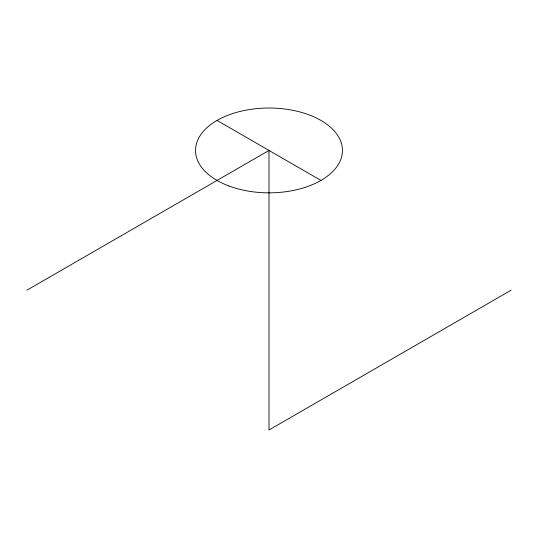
<?xml version="1.0" encoding="UTF-8"?>
<svg xmlns="http://www.w3.org/2000/svg" width="538" height="538" viewBox="0 0 538 538"><rect width="100%" height="100%" fill="white"/><g stroke="black" fill="none" stroke-linecap="round" stroke-linejoin="round"><path stroke-width="0.81" d="M26.9 290.204L269 150.432L269 429.983L511.1 290.204M217.049 120.438L320.951 180.425M228.838 185.946A73.471 42.415 0 0 0 342.356 152.752A73.471 42.415 0 0 0 235.805 112.59A73.471 42.415 0 0 0 228.838 185.946"/></g></svg>
